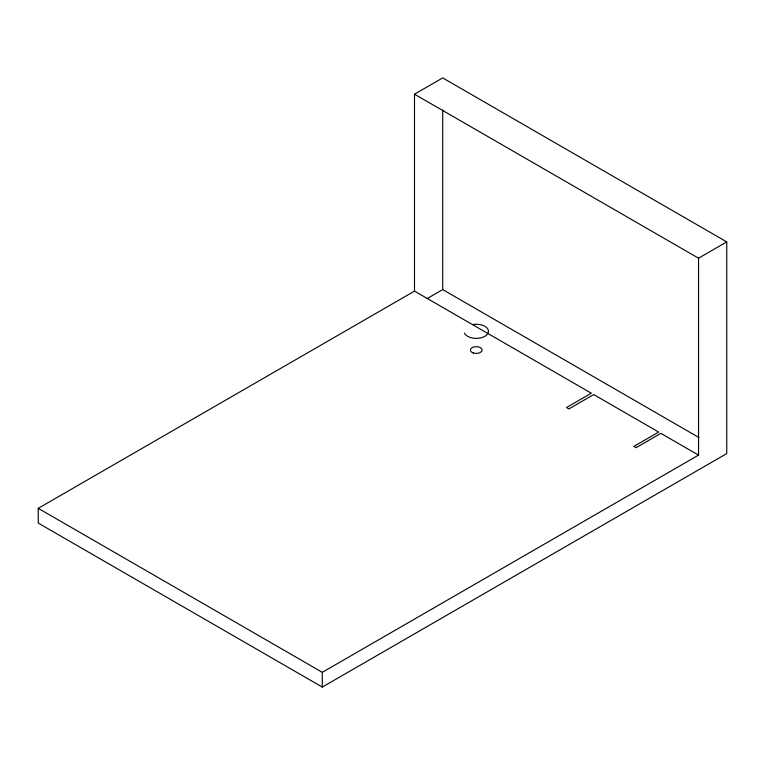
<?xml version="1.0" encoding="UTF-8"?>
<svg xmlns="http://www.w3.org/2000/svg" width="765" height="765" viewBox="0 0 765 765"><rect width="100%" height="100%" fill="white"/><g stroke="black" fill="none" stroke-linecap="round" stroke-linejoin="round"><path stroke-width="1.15" d="M414.496 94.2L442.706 77.915L726.75 241.912L726.75 453.578L322.295 687.085L38.25 523.088L38.25 508.333L414.496 291.111L591.335 393.21L566.521 407.535L568.902 408.921L593.726 394.587L658.665 432.082L633.841 446.406L636.059 447.688L660.874 433.363L698.541 455.108L698.541 258.197L414.496 94.2L414.496 291.111M427.186 298.541L442.706 289.581L698.866 437.475M698.541 258.197L726.75 241.912M38.25 508.333L322.295 672.33L698.541 455.108M442.706 110.026L442.706 289.581M322.295 672.33L322.295 687.085M473.095 324.494A12.221 7.057 0 0 1 488.06 329.486A12.221 7.057 0 0 1 479.416 338.13A12.221 7.057 0 0 1 464.451 333.138M473.305 352.99A5.91 3.414 0 0 0 482.16 350.035A5.91 3.414 0 0 0 473.305 347.09A5.91 3.414 0 0 0 473.305 352.99"/></g></svg>
